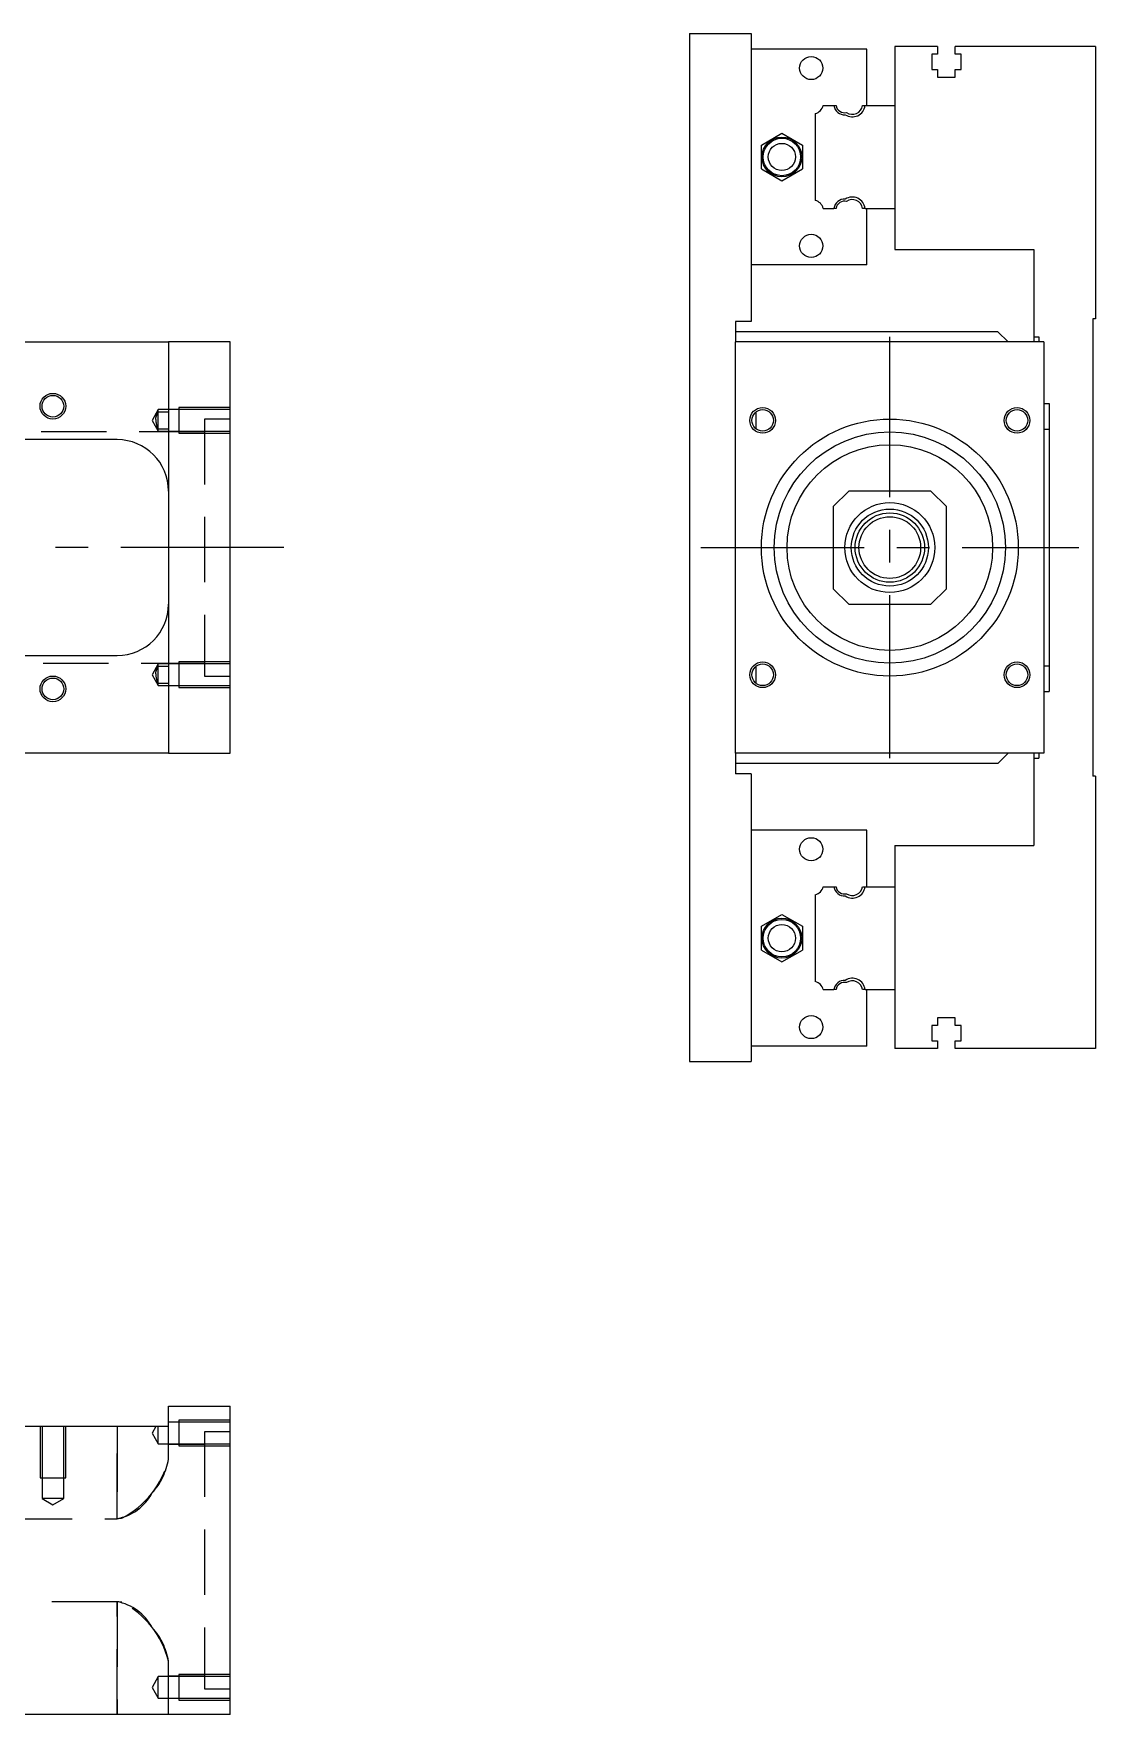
# Model space of a CAD drawing. Extents: x -20 to 1046, y -280 to 102.
# Drawn here: x 839.2 to 1045.9, y -227 to 100 of the extents above; entities that cross this region are included whole.
import ezdxf

# ---------------------------------------------------------------- set-up
doc = ezdxf.new("R2010")
doc.units = 0
doc.linetypes.add('CENTER', pattern=[50.8, 31.75, -6.35, 6.35, -6.35])
doc.linetypes.add('DASHED', pattern=[19.05, 12.7, -6.35])
doc.layers.get('0').update_dxf_attribs({"linetype": 'CONTINUOUS'})
doc.layers.add('CENTER', color=1, linetype='CENTER')

msp = doc.modelspace()

# ---------------------------------------------------------------- linework, layer by layer
at = {"color": 7, "linetype": 'CONTINUOUS'}
for p, q in [((966.86, 100), (978.86, 100)), ((966.86, 100), (966.86, -100)), ((978.86, 100), (978.86, 44)), ((1001.36, 97), (978.86, 97)), ((1001.36, 86), (1001.36, 97)), ((1006.86, 97.5), (1006.86, 86)), ((1015.16, 97.5), (1006.86, 97.5)), ((1015.16, 96), (1014.01, 96)), ((1014.01, 96), (1014.01, 93)), ((1015.16, 97.5), (1015.16, 96)), ((1018.56, 96), (1018.56, 97.5)), ((1045.86, 97.5), (1018.56, 97.5)), ((1019.71, 96), (1018.56, 96)), ((1019.71, 93), (1019.71, 96)), ((1045.86, 97.5), (1045.86, 44.5)), ((1014.01, 93), (1015.16, 93)), ((1015.16, 93), (1015.16, 91.5)), ((1018.56, 91.5), (1018.56, 93)), ((1018.56, 93), (1019.71, 93)), ((1015.16, 91.5), (1018.56, 91.5)), ((992.899608, 86), (994.98154, 86)), ((994.98154, 86), (995.38668, 86)), ((1000.537372, 86), (1001.041934, 86)), ((1001.041934, 86), (1006.86, 86)), ((1006.86, 86), (1006.86, 66)), ((1006.86, 86), (1006.86, 66)), ((991.36, 84.460392), (991.36, 67.539608)), ((980.860002, 78.309401), (984.860002, 80.618802)), ((984.860002, 80.618802), (988.860002, 78.309401)), ((980.860002, 73.690599), (980.860002, 78.309401)), ((988.860002, 78.309401), (988.860002, 73.690599)), ((980.860002, 73.690599), (984.860002, 71.381198)), ((984.860002, 71.381198), (988.860002, 73.690599)), ((992.899608, 66), (994.98154, 66)), ((995.38668, 66), (994.98154, 66)), ((1001.041934, 66), (1000.537372, 66)), ((1001.041934, 66), (1006.86, 66)), ((1001.36, 55), (1001.36, 66)), ((1006.86, 66), (1006.86, 58)), ((1006.86, 58), (1033.86, 58)), ((1033.86, 58), (1033.86, 41)), ((1001.36, 55), (978.86, 55)), ((978.86, 44), (975.86, 44)), ((975.86, 44), (975.86, 40)), ((1045.86, 44.5), (1045.36, 44.5)), ((1045.36, 44.5), (1045.36, -44.5)), ((830, 40), (865.5, 40)), ((865.5, 40), (865.5, -40)), ((877.5, 40), (865.5, 40)), ((877.5, -40), (877.5, 40)), ((1026.86, 42), (975.86, 42)), ((975.86, -40), (975.86, 40)), ((1035.86, 40), (975.86, 40)), ((1028.86, 40), (1026.86, 42)), ((1033.86, 41), (1034.86, 41)), ((1033.86, 41), (1033.86, 40)), ((1034.86, 41), (1034.86, 40)), ((1035.86, 40), (1035.86, -40)), ((979.86, 23.06222), (979.86, 26.435254)), ((1035.86, 28), (1036.86, 28)), ((1036.86, 28), (1036.86, -28)), ((1036.86, 23), (1035.86, 23)), ((855.5, 21), (815, 21)), ((997.86, 11), (994.86, 8)), ((1013.86, 11), (997.86, 11)), ((1016.86, 8), (1013.86, 11)), ((994.86, 8), (994.86, -8)), ((1016.86, -8), (1016.86, 8)), ((994.86, -8), (997.86, -11)), ((1013.86, -11), (1016.86, -8)), ((997.86, -11), (1013.86, -11)), ((815, -21), (855.5, -21)), ((979.86, -26.435254), (979.86, -23.06222)), ((1035.86, -23), (1036.86, -23)), ((1035.86, -28), (1036.86, -28)), ((865.5, -40), (830, -40)), ((865.5, -40), (877.5, -40)), ((975.86, -40), (975.86, -44)), ((1035.86, -40), (975.86, -40)), ((1026.86, -42), (975.86, -42)), ((1026.86, -42), (1028.86, -40)), ((1033.86, -40), (1033.86, -41)), ((1033.86, -41), (1033.86, -58)), ((1033.86, -41), (1034.86, -41)), ((1034.86, -40), (1034.86, -41)), ((978.86, -44), (975.86, -44)), ((978.86, -44), (978.86, -100)), ((1045.86, -44.5), (1045.36, -44.5)), ((1045.86, -44.5), (1045.86, -97.5)), ((1001.36, -55), (978.86, -55)), ((1001.36, -66), (1001.36, -55)), ((1006.86, -58), (1006.86, -66)), ((1006.86, -58), (1033.86, -58)), ((991.36, -67.539608), (991.36, -84.460392)), ((992.899608, -66), (994.98154, -66)), ((994.98154, -66), (995.38668, -66)), ((1000.537372, -66), (1001.041934, -66)), ((1001.041934, -66), (1006.86, -66)), ((1006.86, -66), (1006.86, -86)), ((1006.86, -66), (1006.86, -86)), ((980.860002, -73.690599), (984.860002, -71.381198)), ((984.860002, -71.381198), (988.860002, -73.690599)), ((980.860002, -78.309401), (980.860002, -73.690599)), ((988.860002, -73.690599), (988.860002, -78.309401)), ((980.860002, -78.309401), (984.860002, -80.618802)), ((984.860002, -80.618802), (988.860002, -78.309401)), ((992.899608, -86), (994.98154, -86)), ((995.38668, -86), (994.98154, -86)), ((1001.041934, -86), (1000.537372, -86)), ((1001.041934, -86), (1006.86, -86)), ((1001.36, -97), (1001.36, -86)), ((1006.86, -86), (1006.86, -97.5)), ((1018.56, -91.5), (1015.16, -91.5)), ((1015.16, -91.5), (1015.16, -93)), ((1018.56, -93), (1018.56, -91.5)), ((1015.16, -93), (1014.01, -93)), ((1014.01, -93), (1014.01, -96)), ((1019.71, -93), (1018.56, -93)), ((1019.71, -96), (1019.71, -93)), ((1001.36, -97), (978.86, -97)), ((1015.16, -97.5), (1006.86, -97.5)), ((1014.01, -96), (1015.16, -96)), ((1015.16, -96), (1015.16, -97.5)), ((1018.56, -97.5), (1018.56, -96)), ((1018.56, -96), (1019.71, -96)), ((1045.86, -97.5), (1018.56, -97.5)), ((966.86, -100), (978.86, -100)), ((865.5, -171.03), (865.5, -167.03)), ((865.5, -167.03), (877.5, -167.03)), ((877.5, -227.03), (877.5, -167.03)), ((865.5, -171.03), (830, -171.03)), ((877.5, -227.03), (830, -227.03))]:
    msp.add_line(p, q, dxfattribs=at)
at = {"color": 3, "linetype": 'DASHED'}
for p, q in [((863.5, 26.848738), (862.287564, 24.748738)), ((863.302956, 25.985522), (863.5, 26.435254)), ((863.5, 26.435254), (863.5, 26.848738)), ((867.5, 26.848738), (863.5, 26.848738)), ((863.5, 23.06222), (863.5, 26.435794)), ((863.5, 26.435254), (865.5, 26.435254)), ((867.5, 27.248732), (867.5, 22.248742)), ((877.5, 27.248732), (867.5, 27.248732)), ((877.5, 26.848738), (867.5, 26.848738)), ((862.287564, 24.748738), (863.5, 22.648738)), ((863.016436, 24.911344), (863.060666, 25.226886)), ((863.060666, 25.226886), (863.163852, 25.611128)), ((863.163852, 25.611128), (863.302956, 25.985522)), ((863.5, 22.648738), (863.5, 23.06222)), ((865.5, 23.06222), (863.5, 23.06222)), ((872.5, 25), (872.5, -25)), ((877.5, 25), (872.5, 25)), ((872.5, 22.5), (803, 22.5)), ((863.5, 22.648738), (867.5, 22.648738)), ((867.5, 22.648738), (877.5, 22.648738)), ((867.5, 22.248742), (877.5, 22.248742)), ((803, -22.5), (872.5, -22.5)), ((863.5, -22.648738), (862.287564, -24.748738)), ((863.5, -23.06222), (863.5, -22.648738)), ((867.5, -22.648738), (863.5, -22.648738)), ((867.5, -22.248742), (867.5, -27.248732)), ((877.5, -22.248742), (867.5, -22.248742)), ((877.5, -22.648738), (867.5, -22.648738)), ((862.287564, -24.748738), (863.5, -26.848738)), ((863.016436, -24.586132), (863.060666, -24.27059)), ((863.060666, -24.27059), (863.163852, -23.886348)), ((863.163852, -23.886348), (863.302956, -23.511954)), ((863.302956, -23.511954), (863.5, -23.06222)), ((863.5, -26.435254), (863.5, -23.06168)), ((863.5, -23.06222), (865.5, -23.06222)), ((872.5, -25), (877.5, -25)), ((863.5, -26.848738), (863.5, -26.435254)), ((865.5, -26.435254), (863.5, -26.435254)), ((863.5, -26.848738), (867.5, -26.848738)), ((867.5, -26.848738), (877.5, -26.848738)), ((867.5, -27.248732), (877.5, -27.248732)), ((867.5, -169.781268), (867.5, -174.781258)), ((877.5, -169.781268), (867.5, -169.781268)), ((840.500006, -171.03), (840.500006, -181.03)), ((840.9, -171.03), (840.9, -181.03)), ((845.1, -181.03), (845.1, -171.03)), ((845.499994, -181.03), (845.499994, -171.03)), ((855.5, -171.03), (855.5, -188.952252)), ((855.5, -188.952252), (855.5, -171.03)), ((863.009982, -171.03), (862.287564, -172.281262)), ((862.287564, -172.281262), (863.5, -174.381262)), ((863.5, -174.381262), (863.5, -171.03)), ((867.5, -170.181262), (865.5, -170.181262)), ((865.5, -177.402214), (865.5, -171.03)), ((877.5, -170.181262), (867.5, -170.181262)), ((872.5, -172.03), (872.5, -222.03)), ((877.5, -172.03), (872.5, -172.03)), ((863.5, -174.381262), (867.5, -174.381262)), ((872.5, -174.53), (865.5, -174.53)), ((867.5, -174.381262), (877.5, -174.381262)), ((867.5, -174.781258), (877.5, -174.781258)), ((840.500006, -181.03), (845.499994, -181.03)), ((840.9, -181.03), (840.9, -185.03)), ((845.1, -185.03), (845.1, -181.03)), ((843, -185.03), (840.9, -185.03)), ((840.9, -185.03), (843, -186.242436)), ((845.1, -185.03), (843, -185.03)), ((843, -186.242436), (845.1, -185.03)), ((815, -188.952252), (855.5, -188.952252)), ((855.847748, -188.936468), (855.5, -188.952252)), ((856.192382, -188.890138), (855.847748, -188.936468)), ((856.427222, -188.841004), (856.192382, -188.890138)), ((855.5, -205.107748), (815, -205.107748)), ((855.5, -205.107748), (855.5, -227.03)), ((855.5, -227.03), (855.5, -205.107748)), ((855.847748, -205.123532), (855.5, -205.107748)), ((856.192382, -205.169862), (855.847748, -205.123532)), ((856.427222, -205.218996), (856.192382, -205.169862)), ((865.5, -227.03), (865.5, -216.657786)), ((863.5, -219.678738), (862.287564, -221.778738)), ((862.287564, -221.778738), (863.5, -223.878738)), ((863.5, -223.878738), (863.5, -219.678738)), ((867.5, -219.678738), (863.5, -219.678738)), ((865.5, -219.53), (872.5, -219.53)), ((867.5, -219.278742), (867.5, -224.278732)), ((877.5, -219.278742), (867.5, -219.278742)), ((877.5, -219.678738), (867.5, -219.678738)), ((872.5, -222.03), (877.5, -222.03)), ((863.5, -223.878738), (867.5, -223.878738)), ((867.5, -223.878738), (877.5, -223.878738)), ((867.5, -224.278732), (877.5, -224.278732))]:
    msp.add_line(p, q, dxfattribs=at)
at = {"color": 7, "linetype": 'CONTINUOUS'}
for centre, radius in [((990.560002, 93.300001), 2.25), ((984.860002, 76), 3.875), ((984.860002, 76), 3.643013), ((984.860002, 76), 2.65), ((990.560002, 58.699999), 2.25), ((843, 27.5), 2.1), ((981.111262, 24.748738), 2.1), ((1030.608738, 24.748738), 2.1), ((1005.86, 0), 25), ((1005.86, 0), 22.5), ((1005.86, 0), 20), ((1005.86, 0), 8.75), ((1005.86, 0), 7.5), ((1005.86, 0), 6.75), ((1005.86, 0), 6), ((981.111262, -24.748738), 2.1), ((1030.608738, -24.748738), 2.1), ((843, -27.5), 2.1), ((990.560002, -58.699999), 2.25), ((984.860002, -76), 3.875), ((984.860002, -76), 3.643013), ((984.860002, -76), 2.65), ((990.560002, -93.300001), 2.25)]:
    msp.add_circle(centre, radius, dxfattribs=at)
at = {"color": 3, "linetype": 'CONTINUOUS'}
for centre in [(843, 27.5), (981.111262, 24.748738), (1030.608738, 24.748738), (981.111262, -24.748738), (1030.608738, -24.748738), (843, -27.5)]:
    msp.add_circle(centre, 2.5, dxfattribs=at)
at = {"color": 7, "linetype": 'CONTINUOUS'}
for centre, radius, start, end in [((990.86, 86.5), 2.1, 283.774147, 346.225853), ((997.06, 86.3), 2.1, 188.213211, 273.73141), ((997.06, 86.3), 1.7, 190.164249, 282.916417), ((998.56, 86.3), 2.5, 236.952555, 353.107897), ((998.56, 86.3), 2, 235.944202, 351.373073), ((990.86, 65.5), 2.1, 13.774147, 76.225853), ((997.06, 65.7), 2.1, 86.26859, 171.786789), ((997.06, 65.7), 1.7, 77.083583, 169.835751), ((998.56, 65.7), 2.5, 6.892103, 123.047445), ((998.56, 65.7), 2, 8.626927, 124.055798), ((855.5, 11), 10, 0, 90), ((855.5, -11), 10, 270, 0), ((990.86, -65.5), 2.1, 283.774147, 346.225853), ((997.06, -65.7), 2.1, 188.213211, 273.73141), ((997.06, -65.7), 1.7, 190.164249, 282.916417), ((998.56, -65.7), 2.5, 236.952555, 353.107897), ((998.56, -65.7), 2, 235.944202, 351.373073), ((990.86, -86.5), 2.1, 13.774147, 76.225853), ((997.06, -86.3), 2.1, 86.26859, 171.786789), ((997.06, -86.3), 1.7, 77.083583, 169.835751), ((998.56, -86.3), 2.5, 6.892103, 123.047445), ((998.56, -86.3), 2, 8.626927, 124.055798)]:
    msp.add_arc(centre, radius, start, end, dxfattribs=at)
at = {"color": 3, "linetype": 'DASHED'}
for centre, radius, start, end in [((866.951784, 24.952686), 3.935565, 180.60188226, 208.70854311), ((866.95178, -24.544789), 3.935561, 180.60189743, 208.70855827), ((848.4387, -173.187365), 17.574211, 297.03658446, 346.12340483), ((852.582141, -175.180248), 13.107563, 318.13815045, 350.240215), ((853.676893, -179.295691), 9.827151, 280.6912945, 331.88008694), ((853.676893, -214.764309), 9.827151, 28.11991306, 79.3087055), ((848.4387, -220.872635), 17.574211, 13.87659517, 62.96341554), ((852.582141, -218.879752), 13.107563, 9.759785, 41.86184955)]:
    msp.add_arc(centre, radius, start, end, dxfattribs=at)
at = {"layer": 'CENTER', "color": 1, "linetype": 'CENTER'}
for p, q in [((1005.86, -41), (1005.86, 41)), ((887.945, 0), (-20, 0)), ((969.11, 0), (1042.61, 0))]:
    msp.add_line(p, q, dxfattribs=at)

doc.saveas('drawing.dxf')
